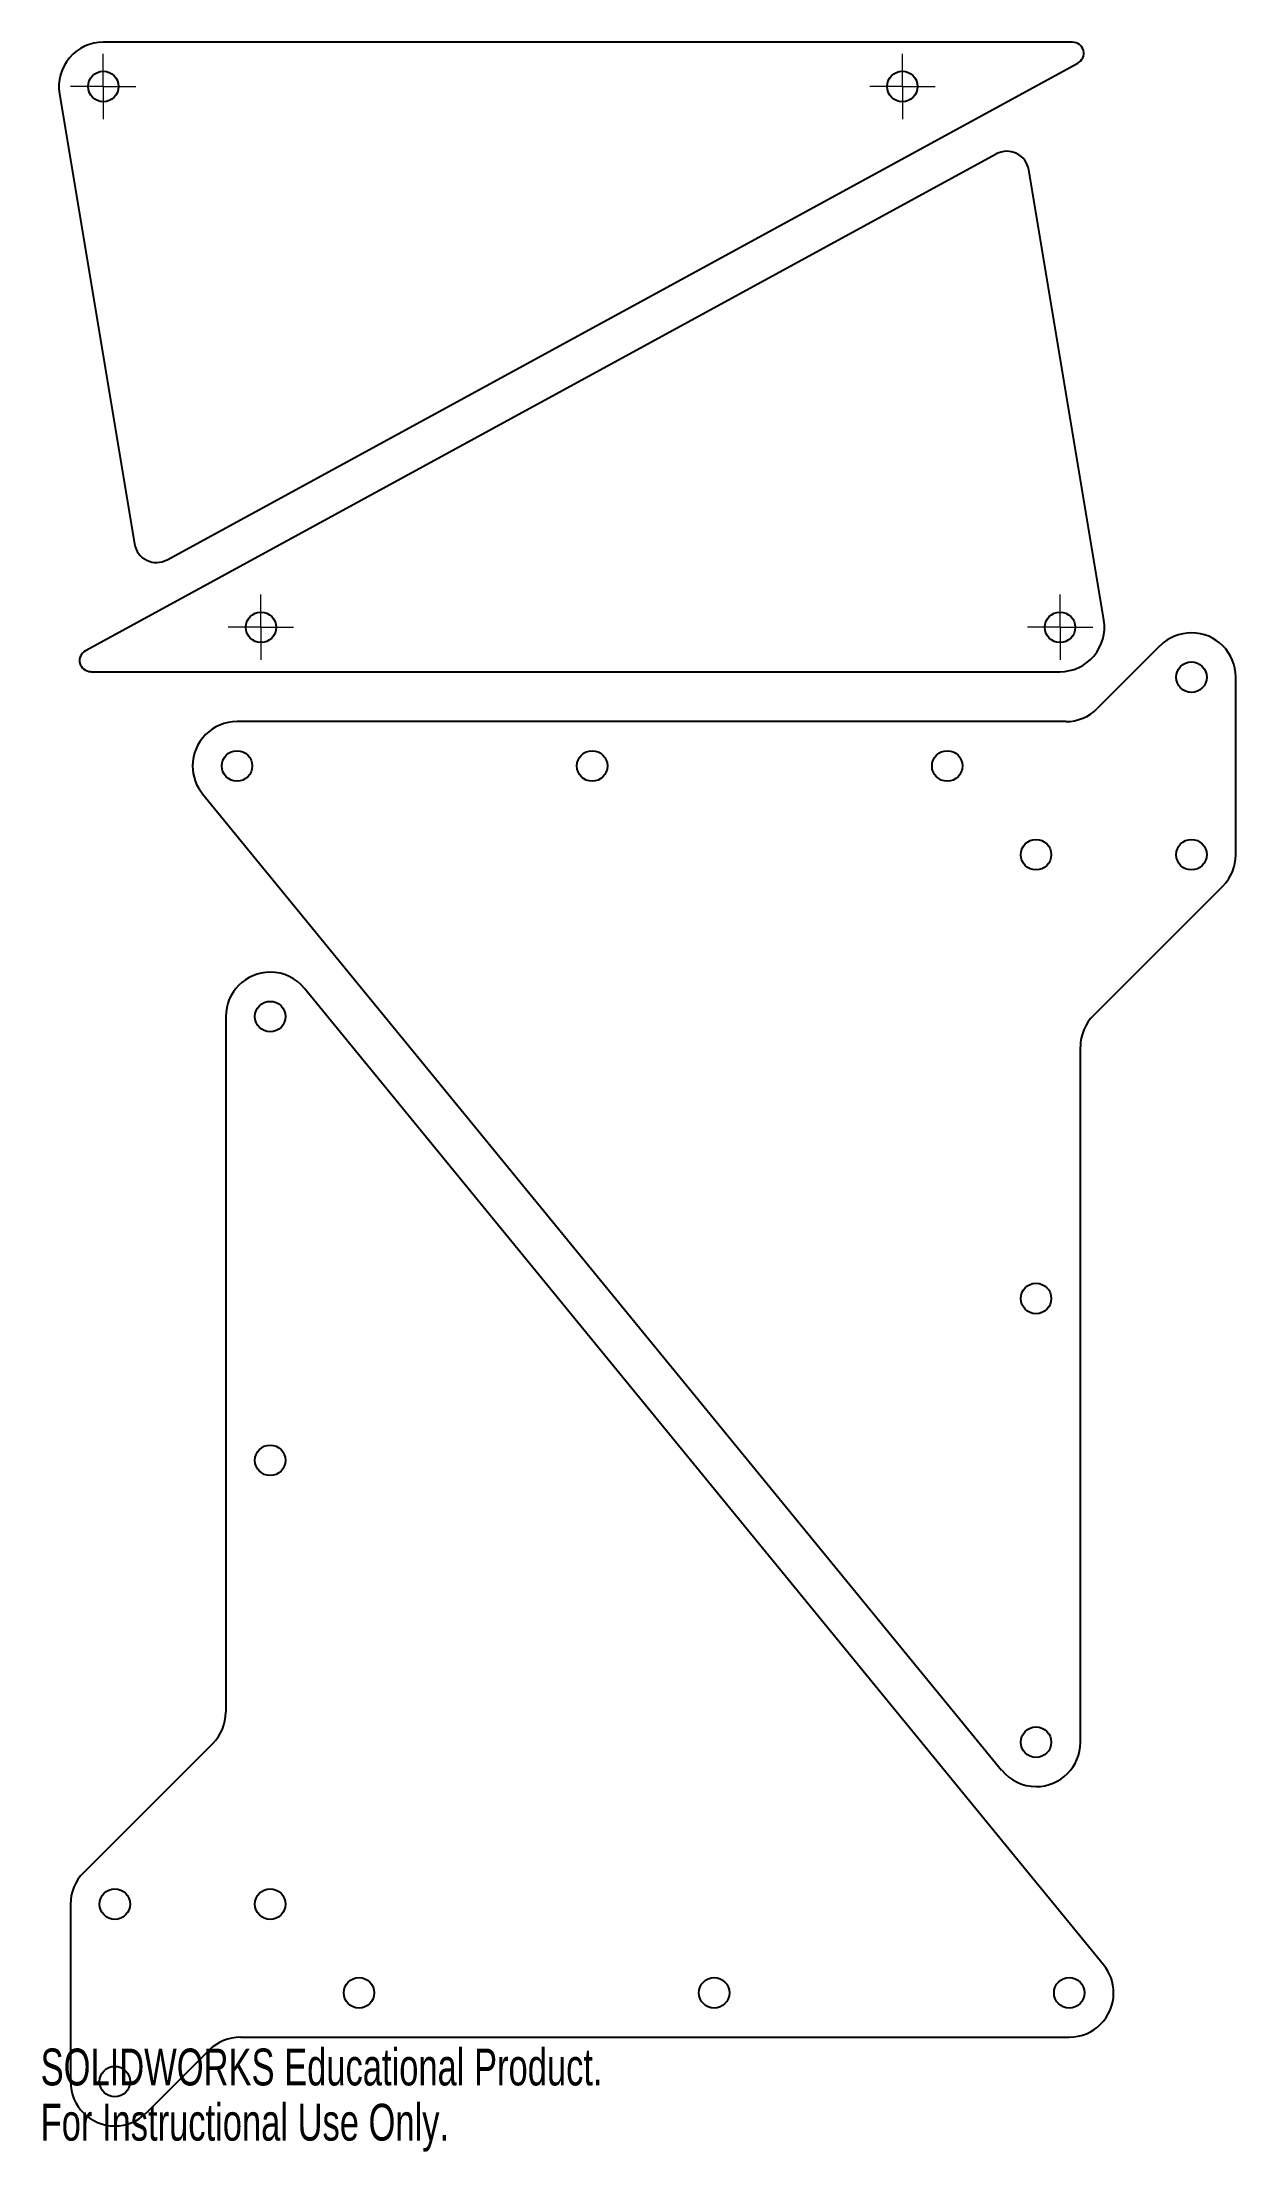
# Model space of a CAD drawing. Header units: inches. Extents: x 0 to 6.7, y 0 to 11.9.
import ezdxf

# ---------------------------------------------------------------- set-up
doc = ezdxf.new("R2010")
doc.units = ezdxf.units.IN
doc.header["$MEASUREMENT"] = 0
doc.styles.add('SLDTEXTSTYLE0', font='TXT', dxfattribs={"width": 0.7})

# ---------------------------------------------------------------- blocks, each defined once
blk = doc.blocks.new('SW_CENTERMARKSYMBOL_0')
at = {"color": 0, "linetype": 'Continuous', "lineweight": 18}
for p, q in [((0, 0.098), (0, 0.184)), ((-0.098, 0), (-0.184, 0)), ((0, 0), (-0.098, 0)), ((0, 0), (0, 0.098)), ((0, 0), (0, -0.098)), ((0, 0), (0.098, 0)), ((0.098, 0), (0.184, 0)), ((0, -0.098), (0, -0.184))]:
    blk.add_line(p, q, dxfattribs=at)
blk = doc.blocks.new('SW_CENTERMARKSYMBOL_1')
at = {"color": 0, "linetype": 'Continuous', "lineweight": 18}
for p, q in [((0, 0.098), (0, 0.184)), ((-0.098, 0), (-0.184, 0)), ((0, 0), (-0.098, 0)), ((0, 0), (0, 0.098)), ((0, 0), (0, -0.098)), ((0, 0), (0.098, 0)), ((0.098, 0), (0.184, 0)), ((0, -0.098), (0, -0.184))]:
    blk.add_line(p, q, dxfattribs=at)
blk = doc.blocks.new('SW_CENTERMARKSYMBOL_2')
at = {"color": 0, "linetype": 'Continuous', "lineweight": 18}
for p, q in [((0, 0.098), (0, 0.184)), ((-0.098, 0), (-0.184, 0)), ((0, 0), (-0.098, 0)), ((0, 0), (0, 0.098)), ((0, 0), (0, -0.098)), ((0, 0), (0.098, 0)), ((0.098, 0), (0.184, 0)), ((0, -0.098), (0, -0.184))]:
    blk.add_line(p, q, dxfattribs=at)
blk = doc.blocks.new('SW_CENTERMARKSYMBOL_3')
at = {"color": 0, "linetype": 'Continuous', "lineweight": 18}
for p, q in [((0, 0.098), (0, 0.184)), ((-0.098, 0), (-0.184, 0)), ((0, 0), (-0.098, 0)), ((0, 0), (0, 0.098)), ((0, 0), (0, -0.098)), ((0, 0), (0.098, 0)), ((0.098, 0), (0.184, 0)), ((0, -0.098), (0, -0.184))]:
    blk.add_line(p, q, dxfattribs=at)

msp = doc.modelspace()

# ---------------------------------------------------------------- linework, layer by layer
at = {"color": 7, "linetype": 'Continuous', "lineweight": 25}
for p, q in [((5.812, 11.883), (0.353, 11.883)), ((0.712, 8.967), (5.842, 11.765)), ((0.106, 11.591), (0.529, 9.056)), ((5.382, 11.252), (0.252, 8.454)), ((5.988, 8.628), (5.565, 11.163)), ((6.304, 8.482), (5.951, 8.128)), ((0.282, 8.336), (5.741, 8.336)), ((6.731, 7.305), (6.731, 8.305)), ((5.774, 8.055), (1.106, 8.055)), ((0.912, 7.647), (5.412, 2.147)), ((5.929, 6.4), (6.658, 7.128)), ((5.986, 1.051), (1.486, 6.551)), ((1.043, 6.393), (1.043, 2.475)), ((5.856, 2.305), (5.856, 6.223)), ((0.97, 2.298), (0.241, 1.569)), ((0.168, 1.393), (0.168, 0.393)), ((1.125, 0.643), (5.793, 0.643)), ((0.595, 0.216), (0.948, 0.569))]:
    msp.add_line(p, q, dxfattribs=at)
for centre in [(0.353, 11.633), (4.853, 11.633), (1.241, 8.586), (5.741, 8.586), (6.481, 8.305), (1.106, 7.805), (3.106, 7.805), (5.106, 7.805), (5.606, 7.305), (6.481, 7.305), (1.293, 6.393), (5.606, 4.805), (1.293, 3.893), (5.606, 2.305), (0.418, 1.393), (1.293, 1.393), (1.793, 0.893), (3.793, 0.893), (5.793, 0.893), (0.418, 0.393)]:
    msp.add_circle(centre, 0.0859, dxfattribs=at)
for centre, radius, start, end in [((0.353, 11.633), 0.25, 90, 189.4623), ((5.812, 11.82), 0.0625, 298.6105, 90), ((5.442, 11.143), 0.125, 9.4623, 118.6105), ((0.652, 9.076), 0.125, 189.4623, 298.6105), ((5.741, 8.586), 0.25, 270, 9.4623), ((0.282, 8.399), 0.0625, 118.6105, 270), ((6.481, 8.305), 0.25, 90, 135), ((6.481, 8.305), 0.25, 0, 90), ((5.774, 8.305), 0.25, 270, 315), ((1.106, 7.805), 0.25, 90, 180), ((1.106, 7.805), 0.25, 180, 219.2894), ((6.481, 7.305), 0.25, 315, 0), ((1.293, 6.393), 0.25, 90, 180), ((1.293, 6.393), 0.25, 39.2894, 90), ((6.106, 6.223), 0.25, 135, 180), ((0.793, 2.475), 0.25, 315, 0), ((5.606, 2.305), 0.25, 270, 0), ((5.606, 2.305), 0.25, 219.2894, 270), ((0.418, 1.393), 0.25, 135, 180), ((5.793, 0.893), 0.25, 0, 39.2894), ((5.793, 0.893), 0.25, 270, 0), ((1.125, 0.393), 0.25, 90, 135), ((0.418, 0.393), 0.25, 180, 270), ((0.418, 0.393), 0.25, 270, 315)]:
    msp.add_arc(centre, radius, start, end, dxfattribs=at)

# ---------------------------------------------------------------- block references
at = {"color": 7, "linetype": 'Continuous', "lineweight": 0}
for name, p in [('SW_CENTERMARKSYMBOL_2', (0.353, 11.633)), ('SW_CENTERMARKSYMBOL_3', (4.853, 11.633))]:
    msp.add_blockref(name, p, dxfattribs=at)
at = {"color": 7, "linetype": 'Continuous', "lineweight": 18}
for name, p in [('SW_CENTERMARKSYMBOL_1', (1.241, 8.586)), ('SW_CENTERMARKSYMBOL_0', (5.741, 8.586))]:
    msp.add_blockref(name, p, dxfattribs=at)

# ---------------------------------------------------------------- texts
at = {"color": 7, "linetype": 'Continuous', "char_height": 0.2076, "attachment_point": 1, "style": 'SLDTEXTSTYLE0'}
for s, insert in [('SOLIDWORKS Educational Product.', (0, 0.579)), ('For Instructional Use Only.', (0, 0.268))]:
    msp.add_mtext(s, dxfattribs=dict(at, insert=insert))

doc.saveas('drawing.dxf')
